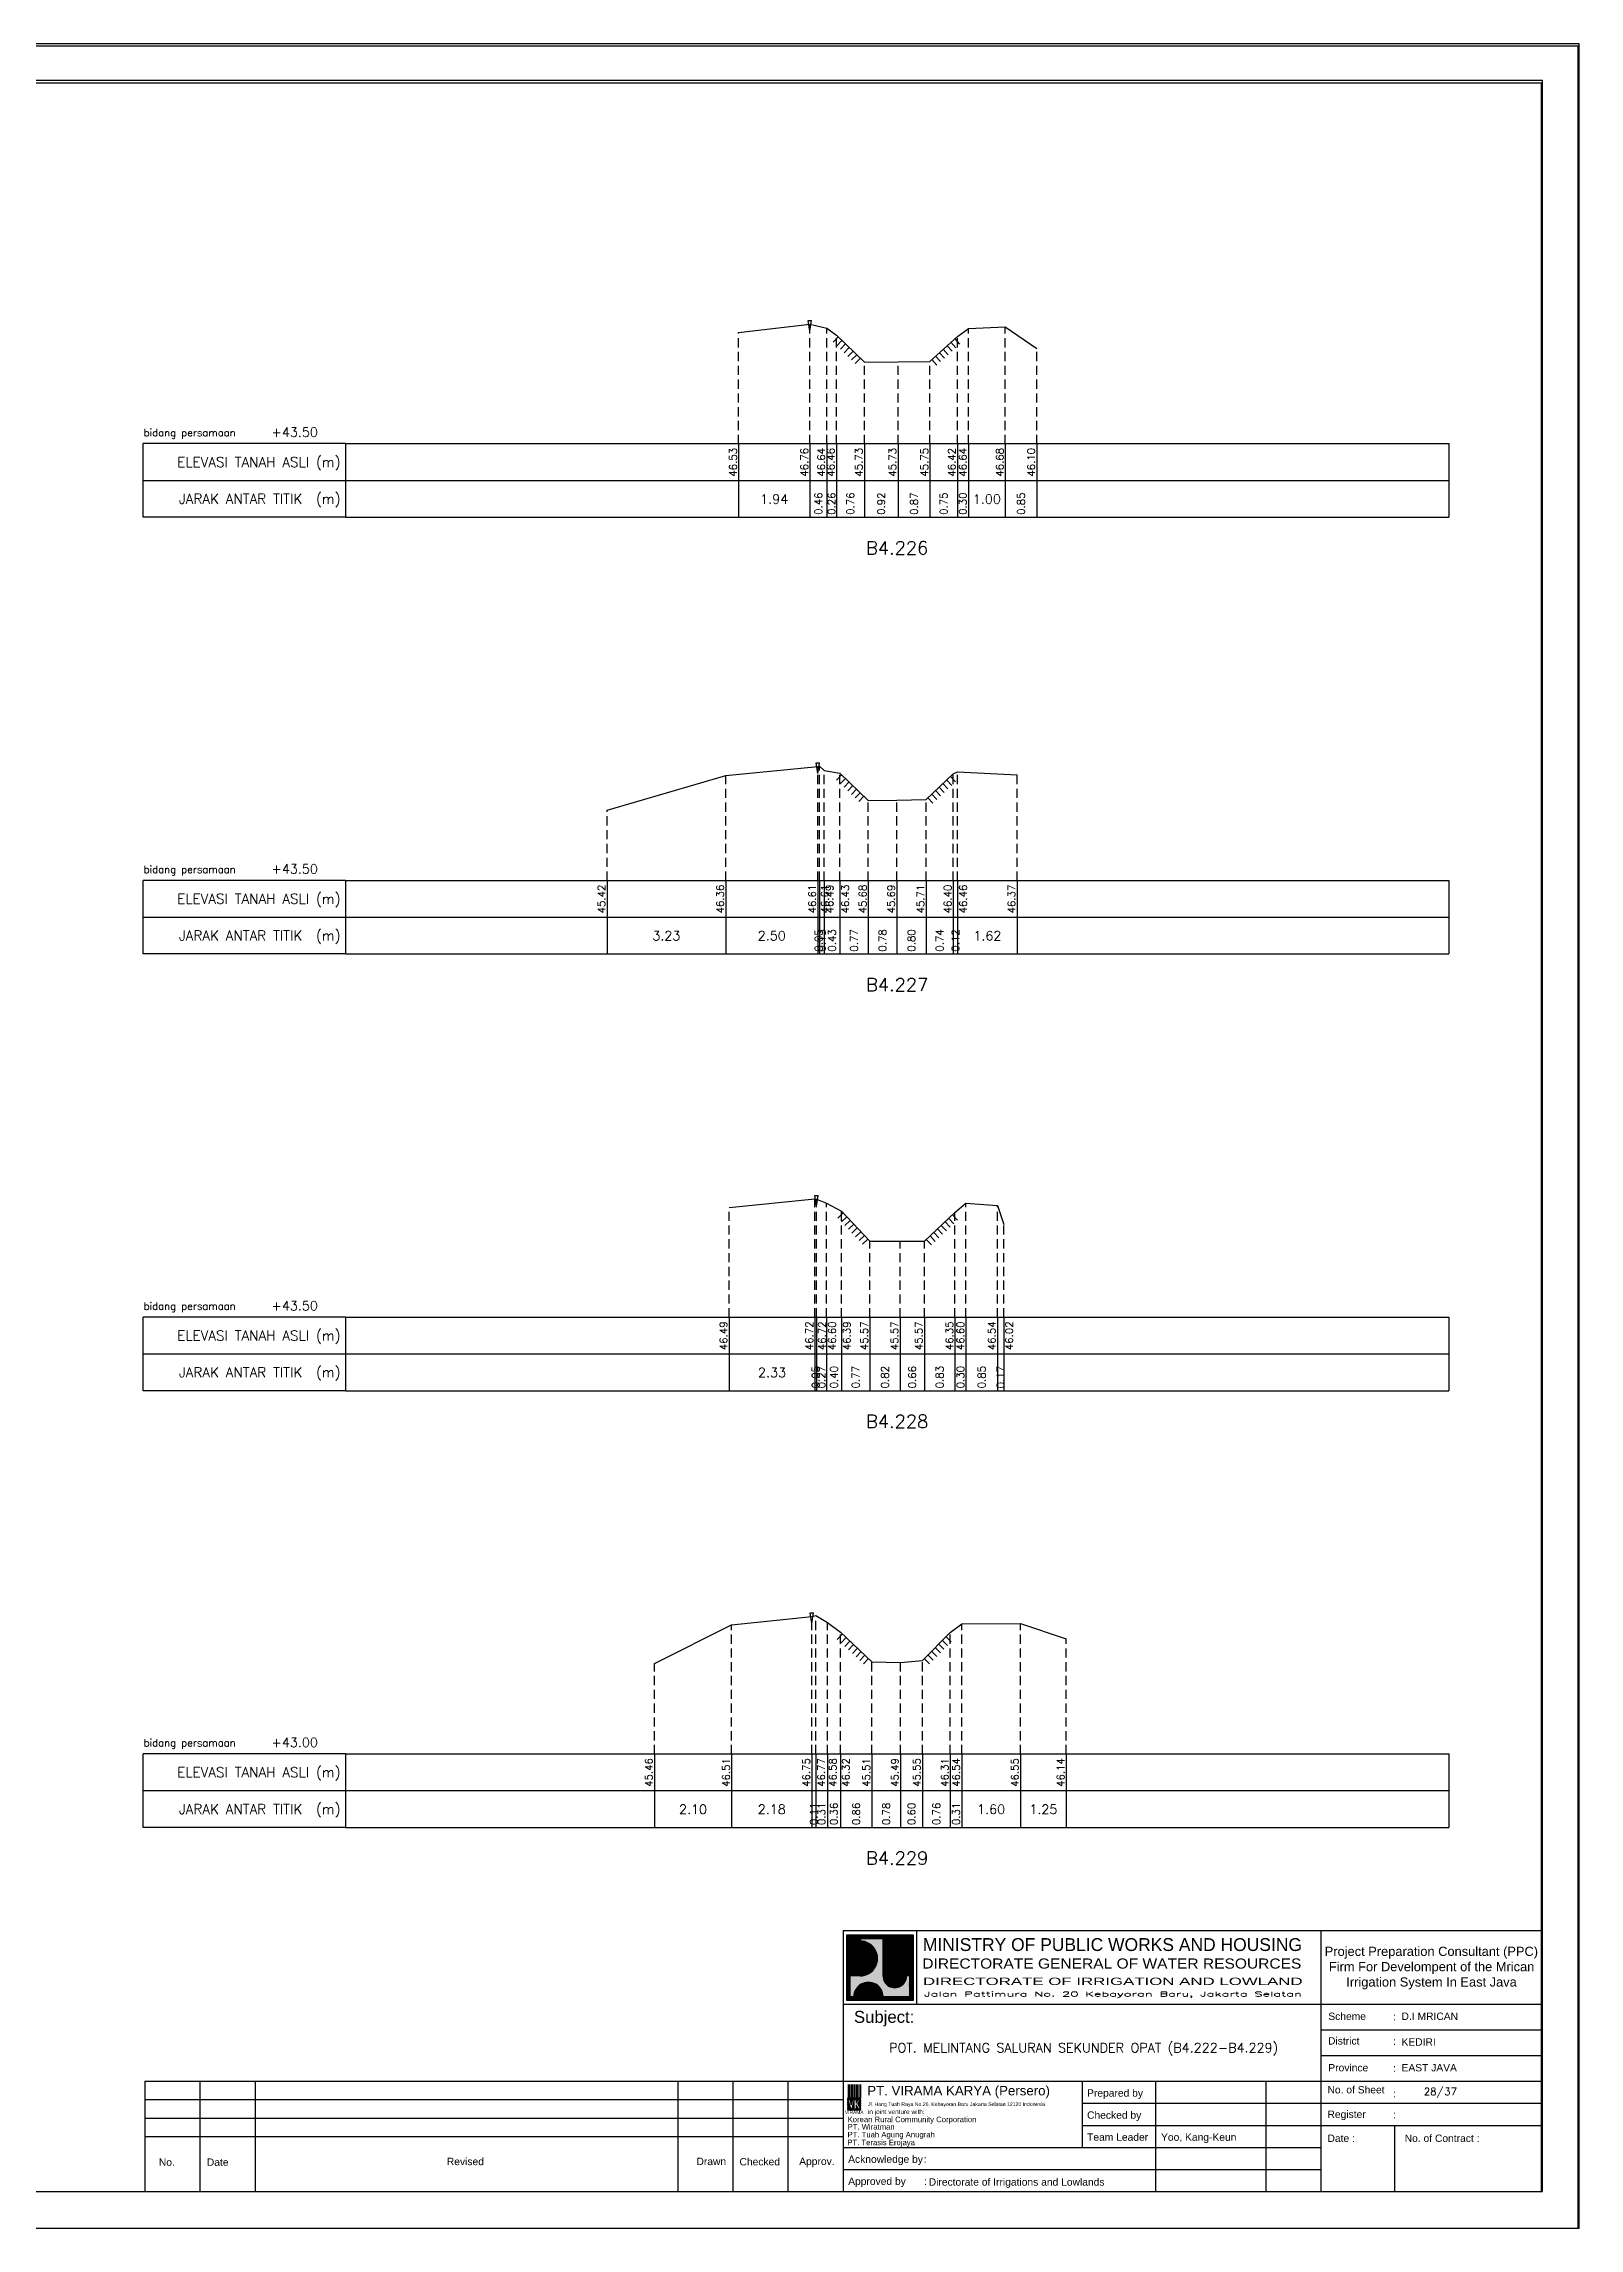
# Model space of a CAD drawing. Header units: inches. Extents: x -11 to 3175, y -842 to -783.
# Drawn here: x 2359.3 to 2401.1, y -842 to -782.6 of the extents above; entities that cross this region are included whole.
import ezdxf
from ezdxf.enums import TextEntityAlignment as Align

# ---------------------------------------------------------------- set-up
doc = ezdxf.new("R2010")
doc.units = ezdxf.units.IN
doc.header["$MEASUREMENT"] = 0
doc.linetypes.add('DASHED2', pattern=[0.375, 0.25, -0.125])
doc.layers.add('KOP', color=7, linetype='Continuous')
doc.layers.add('pelengkap', color=7, linetype='Continuous')
doc.styles.add('ARIAL', font='arial.ttf')
doc.styles.add('battang01', font='arial.ttf')
doc.styles.add('L100', font='simplex.shx', dxfattribs={"height": 0.254})
doc.styles.add('L140', font='simplex.shx', dxfattribs={"height": 0.356})
doc.styles.add('L80', font='simplex.shx', dxfattribs={"height": 0.203})
doc.styles.add('ROMANS-N', font='ROMANS.SHX', dxfattribs={"width": 0.8})
doc.styles.add('SONDU', font='arial.ttf')
doc.styles.get("Standard").update_dxf_attribs({"font": 'simplex.shx'})
doc.styles.add('STYLE1', font='arial.ttf', dxfattribs={"height": 0.2})
pattern_1 = [(45, (0, 0), (-0.08838834764831843, 0.08838834764831845), [])]

# ---------------------------------------------------------------- blocks, each defined once
blk = doc.blocks.new('kop')
at = {"layer": 'KOP'}
h = blk.add_hatch(color=3, dxfattribs=at)
h.paths.add_polyline_path([(609.8653532927285, 69.7965174242664), (591.8076082223538, 69.7965174242664), (591.8076082223538, 51.90947071793616), (609.8653532927285, 51.90947071793616)])
h.paths.add_polyline_path([(592.1020534932645, 52.24844148547069), (592.1020534932645, 69.50460869670152), (609.5341911203627, 69.50460869670152), (609.5341911203627, 52.24844148547069)], flags=16)
edge = h.paths.add_edge_path(flags=0)
edge.add_line((608.873529834174, 52.90910277674104), (601.6712012034158, 52.90910277674104))
edge.add_ellipse((597.6820295724688, 52.91975268540099), major_axis=(2.820780363398898, 2.820780363398898), ratio=0.9999999999999934, start_angle=314.8470375744171, end_angle=495.1529624255826)
edge.add_line((593.6928579415221, 52.90910277674104), (592.7627147794652, 52.90910277674104))
edge.add_line((592.7627147794651, 52.90910277674104), (592.7627147794651, 58.62619728620361))
edge.add_line((592.7627147794651, 58.62619728620368), (595.428986556629, 58.62619728620368))
edge.add_ellipse((595.4289865566291, 63.36824099147847), major_axis=(-3.353131261170752, 3.353131261170752), ratio=0.9999999999999983, start_angle=134.9999999999999, end_angle=314.9999999999999)
edge.add_line((595.4289865566291, 68.11028469675327), (595.4289865566291, 68.84394741944757))
edge.add_line((595.4289865566291, 68.84394741944752), (601.6547436091821, 68.84394741944752))
edge.add_line((601.6547436091821, 68.84394741944752), (601.6547436091821, 58.59413430307072))
edge.add_ellipse((604.8563547331537, 58.62619728605213), major_axis=(2.263994459030571, 2.263994459030571), ratio=0.9999999999991376, start_angle=135.5737774266452, end_angle=315.0000000026869)
edge.add_line((608.0581264027169, 58.62619728620368), (608.873529834174, 58.62619728620368))
edge.add_line((608.873529834174, 58.62619728620368), (608.873529834174, 52.9091027767411))
h = blk.add_hatch(dxfattribs=at)
h.set_pattern_fill('ANSI31', color=21)
h.set_pattern_definition(pattern_1)
h.paths.add_polyline_path([(609.5341911203627, 69.50460869670152), (592.1020534932645, 69.50460869670152), (592.1020534932645, 52.24844148547069), (609.5341911203627, 52.24844148547069)])
edge = h.paths.add_edge_path(flags=16)
edge.add_line((608.0581264038578, 58.62619728331649), (608.873529834174, 58.62619728331649))
edge.add_line((608.873529834174, 58.62619728331649), (608.873529834174, 52.90910277674104))
edge.add_line((608.873529834174, 52.90910277674104), (601.6712012043477, 52.90910277674104))
edge.add_ellipse((597.6820295732255, 52.91975268530538), major_axis=(-2.820780363950464, 2.820780363950464), ratio=0.9999999999999999, start_angle=224.8470375717975, end_angle=405.1529624282025)
edge.add_line((593.6928579421033, 52.90910277674104), (592.7627147794651, 52.90910277674104))
edge.add_line((592.7627147794651, 52.90910277674104), (592.7627147794651, 58.62619728331649))
edge.add_line((592.7627147794651, 58.62619728331649), (595.4289865705781, 58.62619728331649))
edge.add_ellipse((595.4289865571182, 63.3682409894528), major_axis=(-3.353131262124677, 3.353131262124677), ratio=0.9999999999999912, start_angle=134.9999999999997, end_angle=314.9999999999998)
edge.add_line((595.4289865571182, 68.11028469676671), (595.4289865571182, 68.84394741944752))
edge.add_line((595.4289865571182, 68.84394741944752), (601.6547436095548, 68.84394741944752))
edge.add_line((601.6547436095548, 68.84394741944752), (601.6547436095548, 58.5941344047481))
edge.add_ellipse((604.8563547345466, 58.62619728331649), major_axis=(-2.263994459341034, 2.263994459341035), ratio=0.999999999999965, start_angle=45.57377555810933, end_angle=225.000000000001)
h = blk.add_hatch(color=3, dxfattribs=at)
edge = h.paths.add_edge_path()
edge.add_line((601.6547436091821, 68.84394741944752), (595.4289865566291, 68.84394741944752))
edge.add_line((595.4289865566291, 68.84394741944752), (595.4289865566291, 68.11028469675321))
edge.add_ellipse((595.4289865566291, 63.36824099147847), major_axis=(-3.353131261170759, 3.353131261170758), ratio=0.9999999999999979, start_angle=134.9999999999999, end_angle=314.99999999999994, ccw=False)
edge.add_line((595.4289865566291, 58.62619728620368), (592.7627147794652, 58.62619728620368))
edge.add_line((592.7627147794651, 58.62619728620368), (592.7627147794651, 52.9091027767411))
edge.add_line((592.7627147794651, 52.90910277674104), (593.692857941522, 52.90910277674104))
edge.add_ellipse((597.6820295724688, 52.91975268540099), major_axis=(-2.820780363398898, 2.820780363398898), ratio=0.9999999999999934, start_angle=-135.1529624255826, end_angle=45.15296242558293, ccw=False)
edge.add_line((601.6712012034156, 52.90910277674104), (608.8735298341738, 52.90910277674104))
edge.add_line((608.873529834174, 52.90910277674104), (608.873529834174, 58.62619728620361))
edge.add_line((608.873529834174, 58.62619728620368), (608.0581264027169, 58.62619728620368))
edge.add_ellipse((604.856354733136, 58.62619728987087), major_axis=(2.263994459042317, 2.263994459042318), ratio=0.9999999999997576, start_angle=134.426222510409, end_angle=314.999999934367, ccw=False)
edge.add_line((601.6547436091821, 58.65826027636805), (601.6547436091821, 68.8439474194476))
h = blk.add_hatch(dxfattribs=at)
h.set_pattern_fill('ANSI31', color=41)
h.set_pattern_definition(pattern_1)
h.paths.add_polyline_path([(595.5939701222399, 25.44229578518152), (591.9923714647559, 25.44229578518152), (591.9923714647559, 22.12011222587194), (595.5939701222399, 22.12011222587194)])
h.paths.add_polyline_path([(594.8290399212113, 23.80107538915849), (595.486404190889, 22.50553331270966), (594.9518442189607, 22.50553331270966), (594.3704352444638, 23.59173922572727), (594.3704352444638, 22.50553331270966), (593.8526512319377, 22.50553331270966), (593.8526512319377, 24.7253559070662), (593.2416323709347, 22.50553331270966), (592.8436656118323, 22.50553331270966), (592.1206616099082, 25.0450254569166), (592.6728596590955, 25.0450254569166), (593.0257276515837, 23.53939475651638), (593.4088768836065, 25.0450254569166), (594.3704352444638, 25.0450254569166), (594.3704352444638, 23.99209855350495), (594.8904903176194, 25.0450254569166), (595.4627761213299, 25.0450254569166)], flags=16)
at = {"color": 2}
blk.add_lwpolyline([(-49.29008735655361, -9.987386569675465), (790.6905617838997, -9.987386569675465), (790.6905617838997, 583.2926438577114), (-49.29008735655361, 583.2926438577114)], close=True, dxfattribs=at)
at = {"color": 6}
blk.add_lwpolyline([(0.6493091440684111, 0.0004927304488262507), (780.7026824837753, 0.0004927304488262507), (780.7026824837753, 573.3047645575871), (0.6493091440684111, 573.3047645575871)], close=True, dxfattribs=at)
at = {"layer": 'KOP', "color": 5}
for p, q in [((590.8030303217506, 70.96299432783698), (590.8030303217506, 29.98464833497903)), ((590.8030303217506, 70.96299432783698), (780.7026824837753, 70.96299432783698)), ((400.9033781597261, 29.98464833497903), (400.9033781597261, 0.0004927304488262507)), ((400.9033781597261, 29.98464833497903), (590.8030303217506, 29.98464833497903)), ((590.8030303217506, 29.98464833497903), (590.8030303217506, 0.0004927304488262507))]:
    blk.add_line(p, q, dxfattribs=at)
at = {"layer": 'KOP', "color": 3}
for p, q in [((591.8076082223538, 69.7965174242664), (609.8653532927285, 69.7965174242664)), ((591.8076082223538, 51.90947071793616), (591.8076082223538, 69.7965174242664)), ((592.1020534932645, 69.50460869670152), (609.5341911203627, 69.50460869670152)), ((592.1020534932645, 52.24844148547069), (592.1020534932645, 69.50460869670152)), ((595.4289865571182, 68.84394741502373), (595.4289865571182, 68.1102846954029)), ((595.4289865566291, 68.84394741944752), (601.6547436091821, 68.84394741944752)), ((601.6547436095548, 58.59413430414176), (601.6547436095548, 68.84394741502373)), ((609.5341911203627, 69.50460869670152), (609.5341911203627, 52.24844148547069)), ((609.8653532927285, 69.7965174242664), (609.8653532927285, 51.90947071793616)), ((592.7627147794651, 52.90910277674104), (592.7627147794651, 58.62619728620368)), ((595.4289865571182, 58.62619728331649), (592.7627147799426, 58.62619728331649)), ((608.8735298352565, 58.62619728331649), (608.0581264038578, 58.62619728331649)), ((608.873529834174, 58.62619728620368), (608.873529834174, 52.90910277674104)), ((609.8653532927285, 51.90947071793616), (591.8076082223538, 51.90947071793616)), ((609.5341911203627, 52.24844148547069), (592.1020534932645, 52.24844148547069)), ((593.6928579415221, 52.90910277674104), (592.7627147794651, 52.90910277674104)), ((608.873529834174, 52.90910277674104), (601.6712012034156, 52.90910277674104)), ((720.7343712747147, 43.97725428375983), (780.7026824837753, 43.97725428375983)), ((720.7343712747147, 36.98095130936949), (780.7026824837753, 36.98095130936949)), ((415.895455961991, 29.98464833497903), (415.895455961991, 0.0004927304488262507)), ((430.8875337642562, 29.98464833497903), (430.8875337642562, 0.0004927304488262507)), ((545.8267969149554, 29.98464833497903), (545.8267969149554, 0.0004927304488262507)), ((560.8188747172203, 29.98464833497903), (560.8188747172203, 0.0004927304488262507)), ((575.8109525194855, 29.98464833497903), (575.8109525194855, 0.0004927304488262507)), ((655.7687007982327, 29.98464833497903), (655.7687007982327, 11.99415497226093)), ((675.7581378679197, 29.98464833497903), (675.7581378679197, 0.0004927304488262507)), ((705.7422934724498, 29.98464833497903), (705.7422934724498, 0.0004927304488262507)), ((400.9033781597261, 24.98728906755738), (590.8030303217506, 24.98728906755738)), ((655.7687007982327, 23.98781721407303), (720.7343712747147, 23.98781721407303)), ((720.7343712747147, 23.98781721407303), (780.7026824837753, 23.98781721407303)), ((400.9033781597261, 19.98992980013563), (590.8030303217506, 19.98992980013563)), ((655.7687007982327, 17.99098609316704), (720.7343712747147, 17.99098609316704)), ((720.7343712747147, 17.99098609316704), (780.7026824837753, 17.99098609316704)), ((740.7238083444017, 17.99098609316704), (740.7238083444017, 0.0004927304488262507)), ((400.9033781597261, 14.99257053271398), (590.8030303217506, 14.99257053271398)), ((590.8030303217506, 5.997323851354935), (720.7343712747147, 5.997323851354935))]:
    blk.add_line(p, q, dxfattribs=at)
at = {"layer": 'KOP', "color": 4}
for p, q in [((610.7924673914374, 70.96299432783698), (610.7924673914374, 50.97355725815018)), ((720.7343712747147, 70.96299432783698), (720.7343712747147, 0.0004927304488262507)), ((590.8030303217506, 50.97355725815018), (720.7343712747147, 50.97355725815018)), ((720.7343712747147, 50.97355725815018), (780.7026824837753, 50.97355725815018)), ((590.8030303217506, 29.98464833497903), (720.7343712747147, 29.98464833497903)), ((720.7343712747147, 29.98464833497903), (780.7026824837753, 29.98464833497903)), ((590.8030303217506, 11.99415497226093), (720.7343712747147, 11.99415497226093))]:
    blk.add_line(p, q, dxfattribs=at)
at = {"layer": 'KOP', "color": 41}
blk.add_line((595.5939701222399, 22.12011222587194), (591.9923714647559, 22.12011222587194), dxfattribs=at)
for points in [[(591.9923714647559, 25.44229578518152), (595.5939701222399, 25.44229578518152)], [(592.1206616099082, 25.0450254569166), (592.6728596590955, 25.0450254569166)], [(592.1206616099082, 25.0450254569166), (592.8436656118323, 22.50553331270964)], [(592.2042302093139, 25.44229578518152), (592.4160889538717, 25.44229578518152)], [(592.6279476984296, 25.44229578518152), (592.8398064429874, 25.44229578518152)], [(592.6728596590955, 25.04502545691657), (593.0257276515837, 23.53939475651638), (593.4088768836065, 25.04502545691663)], [(593.0516651875452, 25.44229578518152), (593.2635239321031, 25.44229578518152)], [(593.2416323709347, 22.50553331270964), (593.8526512319377, 24.7253559070662)], [(593.4088768836065, 25.0450254569166), (594.3704352444638, 25.0450254569166)], [(593.475382676661, 25.44229578518152), (593.6872414212188, 25.44229578518152)], [(593.8526512319377, 22.50553331270966), (593.8526512319377, 24.7253559070662)], [(593.8991001657766, 25.44229578518152), (594.1109589103345, 25.44229578518152)], [(594.3228176548924, 25.44229578518152), (594.5346763994503, 25.44229578518152)], [(594.3704352444638, 25.0450254569166), (594.3704352444638, 23.99209855350495)], [(594.3704352444638, 23.99209855350495), (594.8904903176194, 25.04502545691664)], [(594.7465351440081, 25.44229578518152), (594.958393888566, 25.44229578518152)], [(594.8290399212113, 23.80107538915849), (595.4627761213299, 25.04502545691658)], [(594.8290399212113, 23.80107538915849), (595.486404190889, 22.50553331270966)], [(594.8904903176194, 25.0450254569166), (595.4627761213299, 25.0450254569166)], [(595.1702526331238, 25.44229578518152), (595.3821113776818, 25.44229578518152)], [(592.8436656118323, 22.50553331270966), (593.2416323709347, 22.50553331270966)], [(593.8526512319377, 22.50553331270966), (594.3704352444638, 22.50553331270966)], [(594.9518442189607, 22.50553331270961), (594.3704352444638, 23.59173922572727)], [(594.3704352444638, 23.59173922572727), (594.3704352444638, 22.50553331270966)], [(594.9518442189607, 22.50553331270966), (595.486404190889, 22.50553331270966)]]:
    blk.add_lwpolyline(points, dxfattribs=at)
at = {"layer": 'KOP', "color": 42}
for points in [[(592.1962927759001, 29.11418325926331), (592.1962927759001, 25.44229578518152)], [(592.5354066955362, 29.11418325926331), (592.5354066955362, 25.44229578518152)], [(592.9591241846518, 29.11418325926331), (592.9591241846518, 25.44229578518152)], [(593.3828416737675, 29.11418325926331), (593.3828416737675, 25.44229578518152)], [(593.8065591628832, 29.11418325926331), (593.8065591628832, 25.44229578518152)], [(594.2302766519989, 29.11418325926331), (594.2302766519989, 25.44229578518152)], [(594.6539941411147, 29.11418325926331), (594.6539941411147, 25.44229578518152)], [(595.0777116302304, 29.11418325926331), (595.0777116302304, 25.44229578518152)], [(595.5014291193462, 29.11418325926331), (595.5014291193462, 25.44229578518152)]]:
    blk.add_lwpolyline(points, dxfattribs=at)
at = {"layer": 'KOP', "color": 3}
for centre, major_axis, ratio, start_param, end_param in [((595.4289865571182, 63.3682409894528), (-3.353131262124677, 3.353131262124677), 0.9999999999999912, 2.35619449019234, 5.497787143782134), ((597.6820295732255, 52.91975268530538), (-2.820780363950464, 2.820780363950464), 0.9999999999999998, 3.924321118983262, 7.071253168581014), ((604.8563547345466, 58.62619728331649), (-2.263994459341034, 2.263994459341035), 0.9999999999999651, 0.7853981633974656, 3.926990816987259)]:
    blk.add_ellipse(centre, major_axis=major_axis, ratio=ratio, start_param=start_param, end_param=end_param, dxfattribs=at)
at = {"layer": 'KOP', "color": 5, "style": 'SONDU'}
for s, height, width, p, p2 in [('MINISTRY OF PUBLIC WORKS AND HOUSING', 3.49815148719519, 0.9710490151369037, (612.4932982688147, 65.39724920043633), (715.583635835389, 65.39724920043633)), ('DIRECTORATE GENERAL OF WATER RESOURCES', 2.748547597081934, 1.100714376561997, (612.3259886324004, 60.61804978528377), (715.4154333181652, 60.61804978528377)), ('DIRECTORATE OF IRRIGATION AND LOWLAND', 1.99894370696868, 1.63875262601232, (612.5247331509995, 56.15346481889102), (715.7518429621628, 56.15346481889102))]:
    blk.add_text(s, height=height, dxfattribs=dict(at, width=width)).set_placement(p, p2, align=Align.FIT)
at = {"layer": 'KOP', "color": 3, "style": 'ROMANS-N', "width": 1.832260783358812}
blk.add_text('Jalan Pattimura No. 20 Kebayoran Baru, Jakarta Selatan', height=1.249339816855425, dxfattribs=at).set_placement((612.7914110984061, 53.0739527913797), (715.583635835389, 53.0739527913797), align=Align.FIT)
at = {"layer": 'KOP', "color": 5, "style": 'ARIAL'}
blk.add_text('Subject:', height=3.252150442789123, dxfattribs=at).set_placement((593.7538629287924, 45.86653647040268))
at = {"layer": 'KOP', "color": 3}
for s, height, style, p in [('Scheme', 1.99894370696868, 'battang01', (722.7467307064071, 46.65722556886666)), (':', 1.99894370696868, 'battang01', (740.368327375754, 46.56012324452533)), ('D.I MRICAN', 1.99894370696868, 'battang01', (742.6585068305885, 46.65722556886666)), ('District', 1.99894370696868, 'battang01', (722.6754973804648, 39.96707763894264)), ('KEDIRI', 1.99894370696868, 'battang01', (742.6585068305885, 39.66092259447632)), (':', 1.99894370696868, 'battang01', (740.382074427338, 39.86997531646293)), ('Province', 1.99894370696868, 'battang01', (722.7467307064071, 32.66461962008597)), (':', 1.99894370696868, 'battang01', (740.368327375754, 32.56751729574452)), ('EAST JAVA', 1.99894370696868, 'battang01', (742.6585068305885, 32.66461962008597)), ('Prepared by', 1.99894370696868, 'battang01', (657.1430811109453, 25.78808395849862)), ('No. of Sheet ', 1.99894370696868, 'battang01', (722.520620818671, 26.67669459981798)), (':', 1.99894370696868, 'battang01', (740.3764858407951, 25.61838168175072)), ('in joint venture with:', 1.249339816855425, 'SONDU', (597.5578460284455, 21.07202452231022)), ('Checked by', 1.99894370696868, 'battang01', (657.1430811109453, 19.79125283759251)), ('Register', 1.99894370696868, 'battang01', (722.520620818671, 20.01807698302375)), (':', 1.99894370696868, 'battang01', (740.3598310849088, 19.92097465868241)), ('Team Leader', 1.99894370696868, 'battang01', (657.1430811109453, 13.79442171668651)), ('Yoo, Kang-Keun', 1.99894370696868, 'battang01', (677.261691985017, 13.79442171668651)), ('Date :', 1.99894370696868, 'battang01', (722.520620818671, 13.48542904786333)), ('No. of Contract :', 1.99894370696868, 'battang01', (743.5203251274443, 13.48542904786333)), ('No.', 2, 'STYLE1', (404.7326663119579, 6.989602865739329)), ('Date', 2, 'STYLE1', (417.7761580577991, 6.989602865739329)), ('Revised', 2, 'STYLE1', (483.0371936477145, 7.169341252978228)), ('Drawn', 2, 'STYLE1', (550.9231662973559, 7.182965166626985)), ('Checked', 2, 'STYLE1', (562.6224972631348, 7.108401592637279)), ('Approv.', 2, 'STYLE1', (578.86250988613, 7.205550314016108)), ('Acknowledge by', 1.99894370696868, 'battang01', (592.1774106344633, 7.797590595780406)), (':', 1.99894370696868, 'battang01', (612.7647815001492, 7.813086169812294)), ('Approved by', 1.99894370696868, 'battang01', (592.1774106344633, 1.800759474874411)), (':', 1.99894370696868, 'battang01', (612.8062382028575, 1.771932832116903)), ('Directorate of Irrigations and Lowlands', 1.99894370696868, 'battang01', (614.0846811434608, 1.594699671224788))]:
    blk.add_text(s, height=height, dxfattribs=dict(at, style=style)).set_placement(p)
at = {"layer": 'KOP', "color": 6, "style": 'SONDU'}
blk.add_text('PT. VIRAMA KARYA (Persero)', height=2.580944750812598, dxfattribs=at).set_placement((597.3630730504415, 26.14584984606049))
at = {"layer": 'KOP', "color": 42, "style": 'SONDU'}
blk.add_text('VIRAMA', height=0.9417941134961573, dxfattribs=at).set_placement((591.2959839900191, 21.03873930941651))
at = {"layer": 'KOP', "color": 4, "style": 'SONDU'}
for s, p in [('Korean Rural Community Corporation', (592.0172325651579, 18.85809622764893)), ('PT. Wiratman', (592.0172325651579, 16.86431729777243)), ('PT. Terasis Erojaya', (591.9444979581187, 12.58833032325808)), ('PT. Tuah Agung Anugrah', (591.9984246368545, 14.73155498450907))]:
    blk.add_text(s, height=1.49920778022651, dxfattribs=at).set_placement(p)
at = {"layer": 'KOP', "color": 3, "insert": (719.8583502723425, 60.76950394133539), "char_height": 2.49867963371085, "width": 61.43936713392102, "attachment_point": 4, "style": 'SONDU'}
blk.add_mtext('\\pi1.9124;Project Preparation Consultant (PPC)\\P\\pi3.0493;Firm For Develompent of the Mrican \\P\\pi7.7731;Irrigation System In East Java', dxfattribs=at)
at = {"layer": 'KOP', "color": 2, "insert": (597.5716775050441, 24.25098294227902), "char_height": 0.9994718534843399, "width": 48.71807324837515, "attachment_point": 1, "style": 'SONDU'}
blk.add_mtext('Jl. Hang Tuah Raya No.26, Kebayoran Baru Jakarta Selatan 12120 Indonesia', dxfattribs=at)
blk = doc.blocks.new('c100')
at = {"color": 2}
blk.add_lwpolyline([(-5, -1), (79.10000000000002, -1), (79.10000000000002, 58.4), (-5, 58.4)], close=True, dxfattribs=at)
at = {"color": 6}
blk.add_lwpolyline([(0, 0), (78.10000000000002, 0), (78.10000000000002, 57.4), (3.516176065587739e-15, 57.4)], close=True, dxfattribs=at)
blk = doc.blocks.new('das2')
at = {"color": 5, "linetype": 'Continuous'}
for q in [(0, 1), (17.75, 0.9999999999999973)]:
    blk.add_line((2.75, 1), q, dxfattribs=at)
at = {"color": 3, "linetype": 'Continuous'}
for p, q in [((2.75, 1), (2.75, 0)), ((17.75, 0.9999999999999973), (17.75, -2.664535259100376e-15)), ((0, 0.5000000000000004), (17.75, 0.4999999999999973)), ((2.75, 0), (0, 0)), ((2.75, 0), (17.75, -2.664535259100376e-15))]:
    blk.add_line(p, q, dxfattribs=at)
blk.add_lwpolyline([(0, 0), (0, 1)], dxfattribs=at)
blk.add_text('bidang persamaan', height=0.1, dxfattribs=at).set_placement((0.005000000000000004, 1.100000000000001))
at = {"color": 5, "linetype": 'Continuous'}
for s, p in [('ELEVASI TANAH ASLI (m)', (2.683279515513197, 0.6825000000000001)), ('JARAK ANTAR TITIK  (m)', (2.683279515513197, 0.1825000000000001))]:
    blk.add_text(s, height=0.135, dxfattribs=at).set_placement(p, align=Align.RIGHT)
blk = doc.blocks.new('gbrpatok')
at = {"color": 2, "linetype": 'Continuous'}
for p, q in [((-0.0004517254713327645, 0.0009574234873781506), (0.0004517254713327645, 0.0009574234873781506)), ((0, -0.001962284437723838), (-0.0004517254713327645, 0.0009574234873781506)), ((0, -0.001962284437723838), (0.0004517254713327645, 0.0009574234873781506))]:
    blk.add_line(p, q, dxfattribs=at)

msp = doc.modelspace()

# ---------------------------------------------------------------- linework, layer by layer
at = {"color": 2, "linetype": 'Continuous', "lineweight": -3}
for p, q in [((2378.238758183086, -790.4544433892763), (2380.176320568086, -790.2224433892763)), ((2380.176320568086, -790.2224433892763), (2380.636608521086, -790.3384433892763)), ((2380.636608521086, -790.3384433892763), (2380.896504572087, -790.5214433892763)), ((2380.896504572087, -790.5214433892763), (2381.657748259086, -791.2574433892763)), ((2383.441473551086, -791.2374433892763), (2384.187340514086, -790.5584433892764)), ((2384.187340514086, -790.5584433892764), (2384.487337269086, -790.3394433892763)), ((2384.487337269086, -790.3394433892763), (2385.491018114086, -790.3024433892764)), ((2385.491018114086, -790.3024433892764), (2386.345908237086, -790.8854433892764)), ((2381.657748259086, -791.2574433892763), (2382.576080972086, -791.2514433892763)), ((2382.576080972086, -791.2514433892763), (2383.441473551086, -791.2374433892763)), ((2374.661402019773, -803.4415709977652), (2377.887077862772, -802.4935709977652)), ((2377.887077862772, -802.4935709977652), (2380.391637704773, -802.2495709977653)), ((2380.391637704773, -802.2495709977653), (2380.438509871773, -802.2465709977653)), ((2380.438509871773, -802.2465709977653), (2380.564779264773, -802.3655709977653)), ((2380.564779264773, -802.3655709977653), (2380.990117444773, -802.4325709977653)), ((2380.990117444773, -802.4325709977653), (2381.764157285772, -803.1735709977653)), ((2383.335064448773, -803.1485709977653), (2384.075774781772, -802.4545709977652)), ((2384.075774781772, -802.4545709977652), (2384.193656247773, -802.3945709977653)), ((2384.193656247773, -802.3945709977653), (2385.813183793773, -802.4835709977652)), ((2381.764157285772, -803.1735709977653), (2382.539969615772, -803.1655709977653)), ((2382.539969615772, -803.1655709977653), (2383.335064448773, -803.1485709977653)), ((2377.980813857125, -814.245551249605), (2380.312088420124, -814.011551249605)), ((2380.312088420124, -814.011551249605), (2380.358316118125, -814.015551249605)), ((2380.358316118125, -814.015551249605), (2380.630538453125, -814.130551249605)), ((2380.630538453125, -814.130551249605), (2381.034706538125, -814.342551249605)), ((2381.034706538125, -814.342551249605), (2381.807592144125, -815.1625512496049)), ((2384.122231367125, -814.382551249605), (2384.421089555125, -814.129551249605)), ((2384.421089555125, -814.129551249605), (2385.274804702125, -814.193551249605)), ((2385.274804702125, -814.193551249605), (2385.449675072125, -814.708551249605)), ((2383.291629602124, -815.1625512496049), (2384.122231367125, -814.382551249605)), ((2381.807592144125, -815.1625512496049), (2382.629597913125, -815.1625512496049)), ((2382.629597913125, -815.1625512496049), (2383.291629602124, -815.1625512496049)), ((2375.948216161616, -826.6434753484132), (2378.048338631616, -825.5934753484132)), ((2378.048338631616, -825.5934753484132), (2380.230246054616, -825.3624753484132)), ((2380.230246054616, -825.3624753484132), (2380.337166584616, -825.3414753484133)), ((2380.337166584616, -825.3414753484133), (2380.651332743616, -825.5274753484132)), ((2380.651332743616, -825.5274753484132), (2381.008115579616, -825.7924753484133)), ((2383.995267435616, -825.8004753484132), (2384.306028188616, -825.5644753484132)), ((2384.306028188616, -825.5644753484132), (2385.902555725616, -825.5574753484133)), ((2385.902555725616, -825.5574753484133), (2387.147896667616, -825.9704753484132)), ((2381.008115579616, -825.7924753484133), (2381.863228907616, -826.5934753484132)), ((2383.235992883616, -826.5574753484133), (2383.995267435616, -825.8004753484132)), ((2381.863228907616, -826.5934753484132), (2382.640778152616, -826.6164753484132)), ((2382.640778152616, -826.6164753484132), (2383.235992883616, -826.5574753484133))]:
    msp.add_line(p, q, dxfattribs=at)
at = {"color": 1, "linetype": 'DASHED2', "lineweight": -3}
for p, q in [((2378.238758183086, -793.4824433892763), (2378.238758183086, -790.4544433892763)), ((2380.176320568086, -793.4824433892763), (2380.176320568086, -790.2224433892763)), ((2380.636608521086, -793.4824433892763), (2380.636608521086, -790.3384433892763)), ((2380.896504572087, -793.4824433892763), (2380.896504572087, -790.5214433892763)), ((2384.187340514086, -793.4824433892763), (2384.187340514086, -790.5584433892764)), ((2384.487337269086, -793.4824433892763), (2384.487337269086, -790.3394433892763)), ((2385.491018114086, -793.4824433892763), (2385.491018114086, -790.3024433892764)), ((2386.345908237086, -793.4824433892763), (2386.345908237086, -790.8854433892764)), ((2381.657748259086, -793.4824433892763), (2381.657748259086, -791.2574433892763)), ((2382.576080972086, -793.4824433892763), (2382.576080972086, -791.2514433892763)), ((2383.441473551086, -793.4824433892763), (2383.441473551086, -791.2374433892763)), ((2377.887077862772, -805.3575709977653), (2377.887077862772, -802.4935709977652)), ((2380.391637704773, -805.3575709977653), (2380.391637704773, -802.2495709977653)), ((2380.438509871773, -805.3575709977653), (2380.438509871773, -802.2465709977653)), ((2380.564779264773, -805.3575709977653), (2380.564779264773, -802.3655709977653)), ((2380.990117444773, -805.3575709977653), (2380.990117444773, -802.4325709977653)), ((2384.075774781772, -805.3575709977653), (2384.075774781772, -802.4545709977652)), ((2384.193656247773, -805.3575709977653), (2384.193656247773, -802.3945709977653)), ((2385.813183793773, -805.3575709977653), (2385.813183793773, -802.4835709977652)), ((2374.661402019773, -805.3575709977653), (2374.661402019773, -803.4415709977652)), ((2381.764157285772, -805.3575709977653), (2381.764157285772, -803.1735709977653)), ((2382.539969615772, -805.3575709977653), (2382.539969615772, -803.1655709977653)), ((2383.335064448773, -805.3575709977653), (2383.335064448773, -803.1485709977653)), ((2377.980813857125, -817.232551249605), (2377.980813857125, -814.245551249605)), ((2380.312088420124, -817.232551249605), (2380.312088420124, -814.011551249605)), ((2380.358316118125, -817.232551249605), (2380.358316118125, -814.015551249605)), ((2380.630538453125, -817.232551249605), (2380.630538453125, -814.130551249605)), ((2381.034706538125, -817.232551249605), (2381.034706538125, -814.342551249605)), ((2384.421089555125, -817.232551249605), (2384.421089555125, -814.129551249605)), ((2385.274804702125, -817.232551249605), (2385.274804702125, -814.193551249605)), ((2384.122231367125, -817.232551249605), (2384.122231367125, -814.382551249605)), ((2385.449675072125, -817.232551249605), (2385.449675072125, -814.708551249605)), ((2381.807592144125, -817.232551249605), (2381.807592144125, -815.1625512496049)), ((2382.629597913125, -817.232551249605), (2382.629597913125, -815.1625512496049)), ((2383.291629602124, -817.232551249605), (2383.291629602124, -815.1625512496049)), ((2378.048338631616, -829.1074753484132), (2378.048338631616, -825.5934753484132)), ((2380.230246054616, -829.1074753484132), (2380.230246054616, -825.3624753484132)), ((2380.337166584616, -829.1074753484132), (2380.337166584616, -825.3414753484133)), ((2380.651332743616, -829.1074753484132), (2380.651332743616, -825.5274753484132)), ((2384.306028188616, -829.1074753484132), (2384.306028188616, -825.5644753484132)), ((2385.902555725616, -829.1074753484132), (2385.902555725616, -825.5574753484133)), ((2381.008115579616, -829.1074753484132), (2381.008115579616, -825.7924753484133)), ((2383.995267435616, -829.1074753484132), (2383.995267435616, -825.8004753484132)), ((2387.147896667616, -829.1074753484132), (2387.147896667616, -825.9704753484132)), ((2375.948216161616, -829.1074753484132), (2375.948216161616, -826.6434753484132)), ((2381.863228907616, -829.1074753484132), (2381.863228907616, -826.5934753484132)), ((2382.640778152616, -829.1074753484132), (2382.640778152616, -826.6164753484132)), ((2383.235992883616, -829.1074753484132), (2383.235992883616, -826.5574753484133))]:
    msp.add_line(p, q, dxfattribs=at)
at = {"color": 1, "linetype": 'Continuous', "lineweight": -3}
for p, q in [((2378.238758183086, -793.4824433892763), (2378.238758183086, -795.4824433892763)), ((2380.176320568086, -793.4824433892763), (2380.176320568086, -795.4824433892763)), ((2380.636608521086, -793.4824433892763), (2380.636608521086, -795.4824433892763)), ((2380.896504572087, -793.4824433892763), (2380.896504572087, -795.4824433892763)), ((2381.657748259086, -793.4824433892763), (2381.657748259086, -795.4824433892763)), ((2382.576080972086, -793.4824433892763), (2382.576080972086, -795.4824433892763)), ((2383.441473551086, -793.4824433892763), (2383.441473551086, -795.4824433892763)), ((2384.187340514086, -793.4824433892763), (2384.187340514086, -795.4824433892763)), ((2384.487337269086, -793.4824433892763), (2384.487337269086, -795.4824433892763)), ((2385.491018114086, -793.4824433892763), (2385.491018114086, -795.4824433892763)), ((2386.345908237086, -793.4824433892763), (2386.345908237086, -795.4824433892763)), ((2374.661402019773, -805.3575709977653), (2374.661402019773, -807.3575709977653)), ((2377.887077862772, -805.3575709977653), (2377.887077862772, -807.3575709977653)), ((2380.391637704773, -805.3575709977653), (2380.391637704773, -807.3575709977653)), ((2380.438509871773, -805.3575709977653), (2380.438509871773, -807.3575709977653)), ((2380.564779264773, -805.3575709977653), (2380.564779264773, -807.3575709977653)), ((2380.990117444773, -805.3575709977653), (2380.990117444773, -807.3575709977653)), ((2381.764157285772, -805.3575709977653), (2381.764157285772, -807.3575709977653)), ((2382.539969615772, -805.3575709977653), (2382.539969615772, -807.3575709977653)), ((2383.335064448773, -805.3575709977653), (2383.335064448773, -807.3575709977653)), ((2384.075774781772, -805.3575709977653), (2384.075774781772, -807.3575709977653)), ((2384.193656247773, -805.3575709977653), (2384.193656247773, -807.3575709977653)), ((2385.813183793773, -805.3575709977653), (2385.813183793773, -807.3575709977653)), ((2377.980813857125, -817.232551249605), (2377.980813857125, -819.232551249605)), ((2380.312088420124, -817.232551249605), (2380.312088420124, -819.232551249605)), ((2380.358316118125, -817.232551249605), (2380.358316118125, -819.232551249605)), ((2380.630538453125, -817.232551249605), (2380.630538453125, -819.232551249605)), ((2381.034706538125, -817.232551249605), (2381.034706538125, -819.232551249605)), ((2381.807592144125, -817.232551249605), (2381.807592144125, -819.232551249605)), ((2382.629597913125, -817.232551249605), (2382.629597913125, -819.232551249605)), ((2383.291629602124, -817.232551249605), (2383.291629602124, -819.232551249605)), ((2384.122231367125, -817.232551249605), (2384.122231367125, -819.232551249605)), ((2384.421089555125, -817.232551249605), (2384.421089555125, -819.232551249605)), ((2385.274804702125, -817.232551249605), (2385.274804702125, -819.232551249605)), ((2385.449675072125, -817.232551249605), (2385.449675072125, -819.232551249605)), ((2375.948216161616, -829.1074753484132), (2375.948216161616, -831.1074753484132)), ((2378.048338631616, -829.1074753484132), (2378.048338631616, -831.1074753484132)), ((2380.230246054616, -829.1074753484132), (2380.230246054616, -831.1074753484132)), ((2380.337166584616, -829.1074753484132), (2380.337166584616, -831.1074753484132)), ((2380.651332743616, -829.1074753484132), (2380.651332743616, -831.1074753484132)), ((2381.008115579616, -829.1074753484132), (2381.008115579616, -831.1074753484132)), ((2381.863228907616, -829.1074753484132), (2381.863228907616, -831.1074753484132)), ((2382.640778152616, -829.1074753484132), (2382.640778152616, -831.1074753484132)), ((2383.235992883616, -829.1074753484132), (2383.235992883616, -831.1074753484132)), ((2383.995267435616, -829.1074753484132), (2383.995267435616, -831.1074753484132)), ((2384.306028188616, -829.1074753484132), (2384.306028188616, -831.1074753484132)), ((2385.902555725616, -829.1074753484132), (2385.902555725616, -831.1074753484132)), ((2387.147896667616, -829.1074753484132), (2387.147896667616, -831.1074753484132))]:
    msp.add_line(p, q, dxfattribs=at)
at = {"layer": 'pelengkap', "color": 1, "linetype": 'Continuous', "lineweight": -3}
for p, q in [((2380.946829427187, -790.5700994162316), (2380.807812207315, -790.7138847165198)), ((2381.047479137389, -790.6674114701423), (2380.908461917517, -790.8111967704305)), ((2381.148128847591, -790.7647235240529), (2381.009111627719, -790.9085088243411)), ((2381.248778557792, -790.8620355779635), (2381.10976133792, -791.0058208782517)), ((2381.349428267994, -790.9593476318742), (2381.210411048122, -791.1031329321623)), ((2381.450077978196, -791.0566596857848), (2381.311060758323, -791.200444986073)), ((2381.550727688397, -791.1539717396954), (2381.411710468525, -791.2977570399836)), ((2383.493236903649, -791.1903206205606), (2383.627873385694, -791.3382159135975)), ((2383.596763608775, -791.096075083129), (2383.73140009082, -791.243970376166)), ((2383.7002903139, -791.0018295456974), (2383.834926795946, -791.1497248387344)), ((2383.803817019026, -790.9075840082659), (2383.938453501071, -791.0554793013029)), ((2383.907343724152, -790.8133384708343), (2384.041980206197, -790.9612337638713)), ((2384.010870429277, -790.7190929334027), (2384.145506911323, -790.8669882264397)), ((2384.114397134403, -790.6248473959712), (2384.249033616448, -790.7727426890082)), ((2381.040682333041, -802.480977527019), (2380.902377963745, -802.6254486363575)), ((2381.141812109578, -802.5777905855265), (2381.003507740282, -802.722261694865)), ((2381.242941886116, -802.6746036440339), (2381.104637516819, -802.8190747533724)), ((2381.344071662653, -802.7714167025414), (2381.205767293357, -802.9158878118799)), ((2381.44520143919, -802.8682297610488), (2381.306897069894, -803.0127008703873)), ((2381.546331215727, -802.9650428195563), (2381.408026846431, -803.1095139288948)), ((2381.647460992264, -803.0618558780637), (2381.509156622968, -803.2063269874022)), ((2383.488310192017, -803.0049891668208), (2383.625054792917, -803.1509374937203)), ((2383.590474020846, -802.9092679461911), (2383.727218621746, -803.0552162730907)), ((2383.692637849676, -802.8135467255614), (2383.829382450575, -802.959495052461)), ((2383.794801678505, -802.7178255049317), (2383.931546279405, -802.8637738318313)), ((2383.896965507334, -802.622104284302), (2384.033710108234, -802.7680526112016)), ((2383.999129336164, -802.5263830636724), (2384.135873937063, -802.6723313905719)), ((2383.386146363187, -803.1007103874505), (2383.522890964087, -803.24665871435)), ((2381.082718978305, -814.3934904838745), (2380.937178308963, -814.5306688843887)), ((2381.178743858665, -814.4953689524136), (2381.033203189324, -814.6325473529278)), ((2381.274768739026, -814.5972474209527), (2381.129228069684, -814.7344258214669)), ((2381.370793619386, -814.6991258894918), (2381.225252950044, -814.836304290006)), ((2381.466818499746, -814.8010043580309), (2381.321277830405, -814.938182758545)), ((2381.562843380107, -814.90288282657), (2381.417302710765, -815.0400612270842)), ((2383.546766625172, -814.9229576364395), (2383.683677261267, -815.0687502210388)), ((2383.648821434392, -814.8271201911733), (2383.785732070487, -814.9729127757727)), ((2383.750876243611, -814.7312827459072), (2383.887786879706, -814.8770753305065)), ((2383.85293105283, -814.635445300641), (2383.989841688925, -814.7812378852403)), ((2383.954985862049, -814.5396078553748), (2384.091896498144, -814.6854004399742)), ((2384.057040671269, -814.4437704101086), (2384.193951307363, -814.589562994708)), ((2381.658868260467, -815.0047612951091), (2381.513327591125, -815.1419396956233)), ((2381.754893140827, -815.1066397636482), (2381.609352471486, -815.2438181641623)), ((2383.342657006734, -815.1146325269718), (2383.479567642829, -815.2604251115712)), ((2383.444711815953, -815.0187950817057), (2383.581622452048, -815.164587666305)), ((2381.059203114559, -825.8403299591992), (2380.922475655171, -825.9862943447501)), ((2381.161378184444, -825.9360391807709), (2381.024650725056, -826.0820035663219)), ((2381.26355325433, -826.0317484023426), (2381.126825794942, -826.1777127878936)), ((2381.365728324216, -826.1274576239143), (2381.229000864827, -826.2734220094653)), ((2381.467903394101, -826.223166845486), (2381.331175934713, -826.369131231037)), ((2383.582994571488, -826.2115131704016), (2383.724203623738, -826.3531465123899)), ((2383.68213791088, -826.1126668338269), (2383.82334696313, -826.2543001758152)), ((2383.781281250272, -826.0138204972521), (2383.922490302522, -826.1554538392404)), ((2383.880424589664, -825.9149741606774), (2384.021633641913, -826.0566075026657)), ((2381.570078463987, -826.3188760670578), (2381.433351004599, -826.4648404526088)), ((2381.672253533872, -826.4145852886295), (2381.535526074484, -826.5605496741805)), ((2381.774428603758, -826.5102945102012), (2381.63770114437, -826.6562588957522)), ((2383.285564553312, -826.5080521801259), (2383.426773605562, -826.6496855221142)), ((2383.384707892704, -826.4092058435511), (2383.525916944954, -826.5508391855394)), ((2383.483851232096, -826.3103595069764), (2383.625060284346, -826.4519928489647))]:
    msp.add_line(p, q, dxfattribs=at)

# ---------------------------------------------------------------- block references
at = {"color": 2, "linetype": 'Continuous', "lineweight": -3}
msp.add_blockref('c100', (2322, -841), dxfattribs=at)
for name, p, xscale, yscale, zscale in [('kop', (2322, -841), 0.1, 0.1, 0.1), ('das2', (2362.05, -795.475), 2, 2, 2), ('das2', (2362.05, -807.35), 2, 2, 2), ('das2', (2362.05, -819.225), 2, 2, 2), ('das2', (2362.05, -831.1), 2, 2, 2)]:
    msp.add_blockref(name, p, dxfattribs=dict(at, xscale=xscale, yscale=yscale, zscale=zscale))
at = {"color": 1, "linetype": 'Continuous', "lineweight": -3, "xscale": 100, "yscale": 100, "zscale": 100}
for p in [(2380.176320568086, -790.2224433892763), (2380.391637704773, -802.2495709977653), (2380.358316118125, -814.015551249605), (2380.230246054616, -825.3624753484132)]:
    msp.add_blockref('gbrpatok', p, dxfattribs=at)

# ---------------------------------------------------------------- texts
at = {"color": 3, "linetype": 'Continuous', "lineweight": -3, "style": 'L100'}
for s, p in [('+43.50', (2366.165866561296, -793.2904026700543)), ('1.94', (2379.207539375586, -795.1074433892763)), ('1.00', (2384.989177691587, -795.1074433892763)), ('+43.50', (2366.165866561296, -805.1654026700543)), ('3.23', (2376.274239941273, -806.9825709977653)), ('2.50', (2379.139357783773, -806.9825709977653)), ('1.62', (2385.003420020773, -806.9825709977653)), ('+43.50', (2366.165866561296, -817.0404026700543)), ('2.33', (2379.146451138625, -818.857551249605)), ('+43.00', (2366.165866561296, -828.9154026700543)), ('2.10', (2376.998277396616, -830.7324753484132)), ('2.18', (2379.139292343116, -830.7324753484132)), ('1.60', (2385.104291957116, -830.7324753484132)), ('1.25', (2386.525226196616, -830.7324753484132))]:
    msp.add_text(s, height=0.254, dxfattribs=at).set_placement(p, align=Align.CENTER)
at = {"color": 3, "linetype": 'Continuous', "lineweight": -3, "style": 'L80'}
for s, p in [('46.53', (2378.18856370168, -793.9824137187721)), ('46.76', (2380.12612608668, -793.9824137187721)), ('46.64', (2380.58641403968, -793.9824137187721)), ('46.46', (2380.84631009068, -793.9824137187721)), ('45.73', (2381.60755377768, -793.9824137187721)), ('45.73', (2382.52588649068, -793.9824137187721)), ('45.75', (2383.39127906968, -793.9824137187721)), ('46.42', (2384.13714603268, -793.9824137187721)), ('46.64', (2384.43714278768, -793.9824137187721)), ('46.68', (2385.44082363268, -793.9824137187721)), ('46.10', (2386.29571375568, -793.9824137187721)), ('45.42', (2374.611207538366, -805.8575413272611)), ('46.36', (2377.836883381366, -805.8575413272611)), ('46.61', (2380.341443223366, -805.8575413272611)), ('46.61', (2380.688315390366, -805.8575413272611)), ('46.49', (2380.814584783367, -805.8575413272611)), ('46.43', (2381.239922963367, -805.8575413272611)), ('45.68', (2381.713962804366, -805.8575413272611)), ('45.69', (2382.489775134366, -805.8575413272611)), ('45.71', (2383.284869967366, -805.8575413272611)), ('46.40', (2384.025580300366, -805.8575413272611)), ('46.46', (2384.443461766366, -805.8575413272611)), ('46.37', (2385.762989312366, -805.8575413272611)), ('46.49', (2377.930619375718, -817.7325215791008)), ('46.72', (2380.261893938718, -817.7325215791008)), ('46.72', (2380.608121636718, -817.7325215791008)), ('46.60', (2380.880343971719, -817.7325215791008)), ('46.39', (2381.284512056719, -817.7325215791008)), ('45.57', (2381.757397662718, -817.7325215791008)), ('45.57', (2382.579403431718, -817.7325215791008)), ('45.57', (2383.241435120718, -817.7325215791008)), ('46.35', (2384.072036885718, -817.7325215791008)), ('46.60', (2384.370895073718, -817.7325215791008)), ('46.54', (2385.224610220718, -817.7325215791008)), ('46.02', (2385.699480590718, -817.7325215791008)), ('45.46', (2375.89802168021, -829.607445677909)), ('46.51', (2377.99814415021, -829.607445677909)), ('46.75', (2380.18005157321, -829.607445677909)), ('46.77', (2380.58697210321, -829.607445677909)), ('46.58', (2380.90113826221, -829.607445677909)), ('46.32', (2381.25792109821, -829.607445677909)), ('45.51', (2381.81303442621, -829.607445677909)), ('45.49', (2382.59058367121, -829.607445677909)), ('45.55', (2383.18579840221, -829.607445677909)), ('46.31', (2383.94507295421, -829.607445677909)), ('46.54', (2384.25583370721, -829.607445677909)), ('46.55', (2385.85236124421, -829.607445677909)), ('46.14', (2387.09770218621, -829.607445677909))]:
    msp.add_text(s, height=0.203, rotation=90, dxfattribs=at).set_placement(p, align=Align.CENTER)
for s, p in [('0.46', (2380.406464544586, -795.1074433892763)), ('0.26', (2380.766556546586, -795.1074433892763)), ('0.76', (2381.277126415586, -795.1074433892763)), ('0.92', (2382.116914615586, -795.1074433892763)), ('0.87', (2383.008777261586, -795.1074433892763)), ('0.75', (2383.814407032586, -795.1074433892763)), ('0.30', (2384.337338891586, -795.1074433892763)), ('0.85', (2385.918463175586, -795.1074433892763)), ('0.05', (2380.415073788273, -806.9825709977653)), ('0.13', (2380.501644568273, -806.9825709977653)), ('0.43', (2380.777448354773, -806.9825709977653)), ('0.77', (2381.377137365273, -806.9825709977653)), ('0.78', (2382.152063450772, -806.9825709977653)), ('0.80', (2382.937517032273, -806.9825709977653)), ('0.74', (2383.705419615273, -806.9825709977653)), ('0.12', (2384.134715514772, -806.9825709977653)), ('0.05', (2380.335202269124, -818.857551249605)), ('0.27', (2380.494427285625, -818.857551249605)), ('0.40', (2380.832622495624, -818.857551249605)), ('0.77', (2381.421149341125, -818.857551249605)), ('0.82', (2382.218595028625, -818.857551249605)), ('0.66', (2382.960613757625, -818.857551249605)), ('0.83', (2383.706930484625, -818.857551249605)), ('0.30', (2384.271660461125, -818.857551249605)), ('0.85', (2384.847947128625, -818.857551249605)), ('0.17', (2385.362239887125, -818.857551249605)), ('0.11', (2380.283706319616, -830.7324753484132)), ('0.31', (2380.494249664116, -830.7324753484132)), ('0.36', (2380.829724161616, -830.7324753484132)), ('0.86', (2381.435672243616, -830.7324753484132)), ('0.78', (2382.252003530116, -830.7324753484132)), ('0.60', (2382.938385518116, -830.7324753484132)), ('0.76', (2383.615630159617, -830.7324753484132)), ('0.31', (2384.150647812116, -830.7324753484132))]:
    msp.add_text(s, height=0.203, rotation=90, dxfattribs=at).set_placement(p, align=Align.MIDDLE_CENTER)
at = {"color": 4, "linetype": 'Continuous', "lineweight": -3, "style": 'L140'}
for s, p in [('B4.226', (2382.550123084671, -796.4873845434007)), ('B4.227', (2382.550123084671, -808.3623845434007)), ('B4.228', (2382.550123084671, -820.2373845434007)), ('B4.229', (2382.550123084671, -832.1123845434007))]:
    msp.add_text(s, height=0.356, dxfattribs=at).set_placement(p, align=Align.CENTER)
at = {"color": 4, "linetype": 'Continuous', "lineweight": -3}
for s, height, style, p in [('POT. MELINTANG SALURAN SEKUNDER OPAT (B4.222-B4.229)', 0.254, 'L100', (2387.621, -837.09)), ('28/', 0.203, 'L80', (2397.14, -838.282)), ('37', 0.203, 'L80', (2397.6, -838.282))]:
    msp.add_text(s, height=height, dxfattribs=dict(at, style=style)).set_placement(p, align=Align.MIDDLE_CENTER)

doc.saveas('drawing.dxf')
